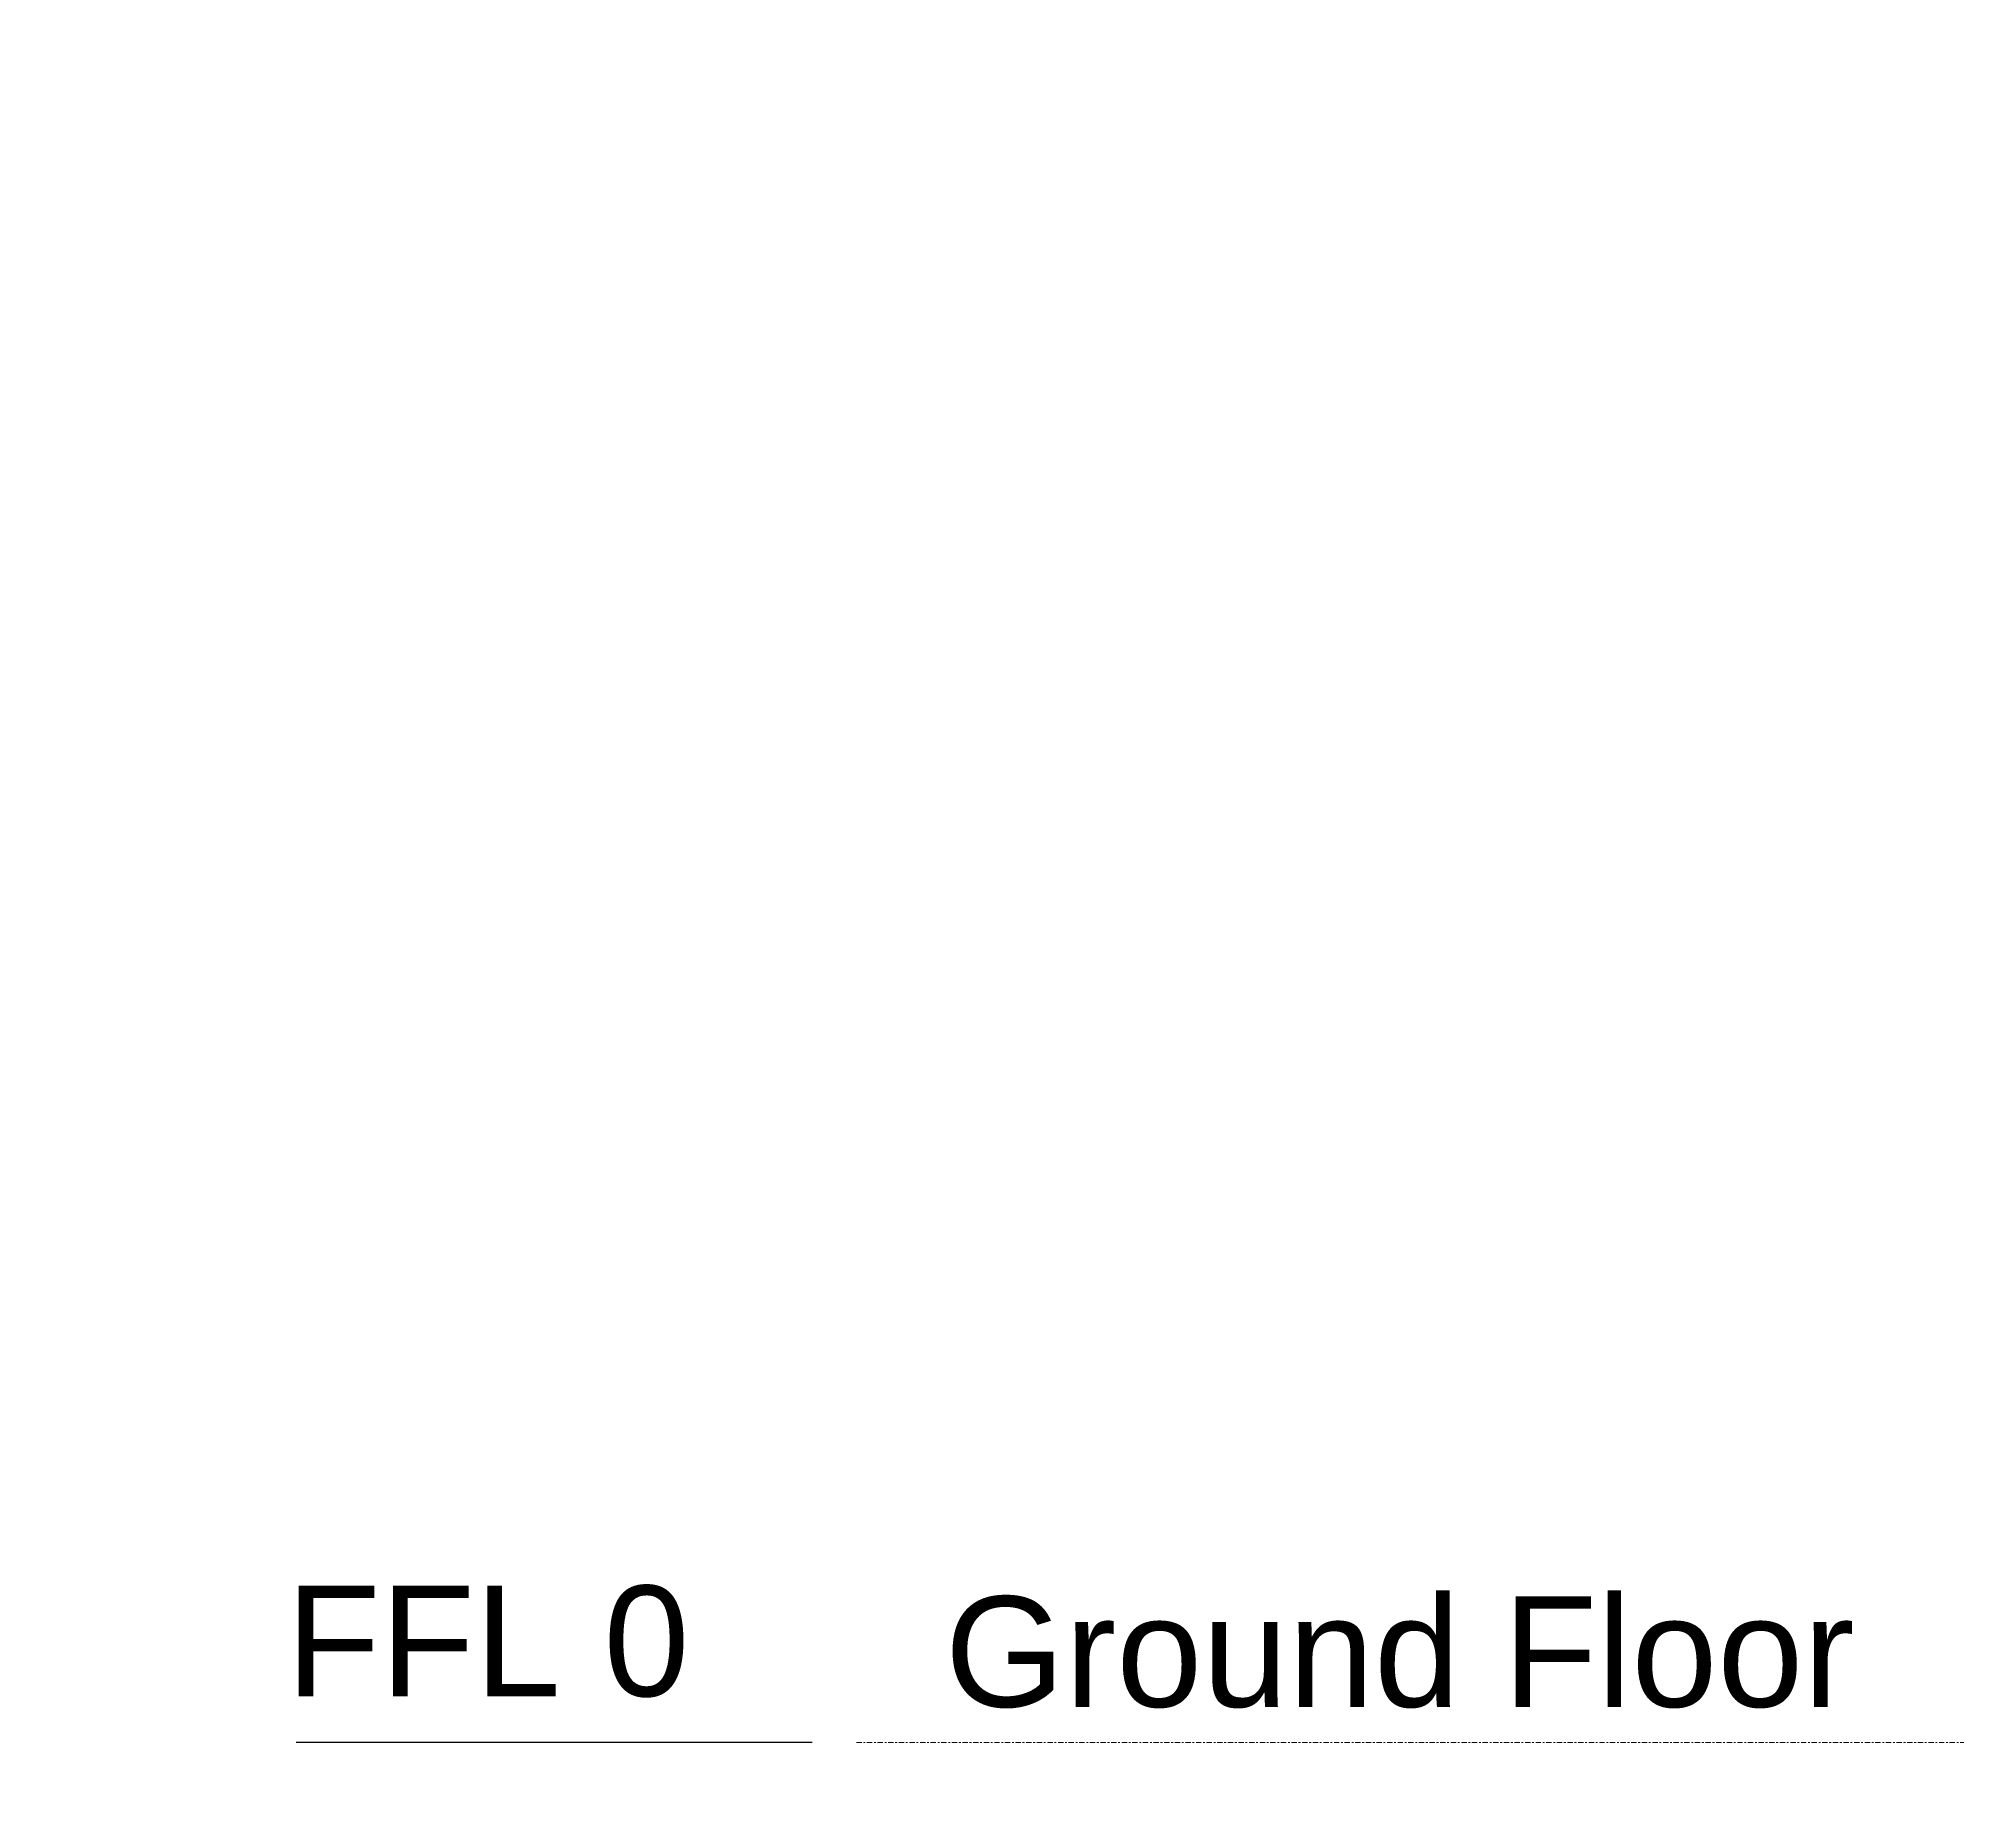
# Model space of a CAD drawing. Header units: millimetres. Extents: x 59 to 37899, y 0 to 14704.
# Drawn here: x 59 to 4398, y 1464 to 5462 of the extents above; entities that cross this region are included whole.
import ezdxf

# ---------------------------------------------------------------- set-up
doc = ezdxf.new("R2010")
doc.units = ezdxf.units.MM
doc.linetypes.add('AEC_Centre', pattern=[24, 12, -4, 4, -4])
doc.layers.add('A-Z051-M-Levels', color=6, linetype='Continuous', lineweight=5)
doc.styles.add('WF-2.5', font='arial.ttf', dxfattribs={"height": 2.5})
doc.dimstyles.new('WF-Levels', dxfattribs={"dimtxt": 2.5, "dimasz": 3.5, "dimexe": 3, "dimexo": 3, "dimgap": 1, "dimtad": 1, "dimtih": 1, "dimtoh": 1, "dimdec": 0, "dimzin": 0, "dimdsep": 46, "dimtxsty": 'WF-2.5', "dimblk": 'ARCHTICK', "dimcen": 0, "dimadec": 0, "dimazin": 0, "dimtfac": 1, "dimtdec": 0, "dimtix": 1, "dimtofl": 0, "dimtmove": 0, "dimatfit": 3, "dimfxl": 1, "dimtolj": 1, "dimtzin": 0, "dimarcsym": 0})

# ---------------------------------------------------------------- blocks, each defined once
blk = doc.blocks.new('*D160')
at = {"layer": 'A-Z051-M-Levels', "color": 0, "lineweight": -2, "transparency": 16777216}
blk.add_line((1808.1, 10009.3), (58.5, 10009.3), dxfattribs=at)
at = {"layer": 'Defpoints', "color": 0, "transparency": 16777216}
for p in [(1608.1, 10009.3), (2108.1, 10009.3), (11968.3, 1609.3)]:
    blk.add_point(p, dxfattribs=at)
at = {"layer": 'A-Z051-M-Levels', "color": 0, "transparency": 16777216, "insert": (783.3, 10237), "char_height": 250, "attachment_point": 5, "style": 'WF-2.5'}
blk.add_mtext('\\A1;FFL 8400', dxfattribs=at)
blk = doc.blocks.new('_ArchTick')
at = {"color": 0, "linetype": 'ByBlock', "const_width": 0.15}
blk.add_lwpolyline([(-0.5, -0.5), (0.5, 0.5)], dxfattribs=at)
blk = doc.blocks.new('*D161')
at = {"layer": 'A-Z051-M-Levels', "color": 0, "lineweight": -2, "transparency": 16777216}
blk.add_line((1808.1, 5609.3), (58.5, 5609.3), dxfattribs=at)
at = {"layer": 'Defpoints', "color": 0, "transparency": 16777216}
for p in [(1608.1, 5609.3), (2108.1, 5609.3), (11968.3, 1609.3)]:
    blk.add_point(p, dxfattribs=at)
at = {"layer": 'A-Z051-M-Levels', "color": 0, "transparency": 16777216, "insert": (783.3, 5837), "char_height": 250, "attachment_point": 5, "style": 'WF-2.5'}
blk.add_mtext('\\A1;FFL 4000', dxfattribs=at)
blk = doc.blocks.new('*D162')
at = {"layer": 'A-Z051-M-Levels', "color": 0, "lineweight": -2, "transparency": 16777216}
blk.add_line((1808.1, 1609.3), (641.3, 1609.3), dxfattribs=at)
at = {"layer": 'Defpoints', "color": 0, "transparency": 16777216}
for p in [(1608.1, 1609.3), (2108.1, 1609.3), (11968.3, 1609.3)]:
    blk.add_point(p, dxfattribs=at)
at = {"layer": 'A-Z051-M-Levels', "color": 0, "transparency": 16777216, "insert": (1074.7, 1837), "char_height": 250, "attachment_point": 5, "style": 'WF-2.5'}
blk.add_mtext('\\A1;FFL 0', dxfattribs=at)

msp = doc.modelspace()

# ---------------------------------------------------------------- linework, layer by layer
at = {"layer": 'A-Z051-M-Levels', "linetype": 'AEC_Centre'}
msp.add_line((1908.1, 1609.3), (37898.9, 1609.3), dxfattribs=at)

# ---------------------------------------------------------------- texts
at = {"layer": 'A-Z051-M-Levels', "insert": (2108.1, 1939.6), "char_height": 250, "width": 3539.296, "attachment_point": 1, "line_spacing_factor": 0.968573, "style": 'WF-2.5'}
msp.add_mtext('Ground Floor', dxfattribs=at)

# ---------------------------------------------------------------- dimensions: what is measured, and where the dimension line sits
at = {"layer": 'A-Z051-M-Levels'}
for feature_location, origin, picture, middle in [((2108.1, 10009.3), (11968.3, 1609.3), '*D160', (783.3, 10237)), ((2108.1, 5609.3), (11968.3, 1609.3), '*D161', (783.3, 5837)), ((2108.069621, 1609.3121999), (11968.2510879, 1609.3121999), '*D162', (1074.6623904, 1836.9554469))]:
    dim = msp.add_ordinate_dim(feature_location=feature_location, offset=(-500, 0), dtype=0, origin=origin, text='FFL <>', dimstyle='WF-Levels', dxfattribs=at)
    dim.commit()
    dim.dimension.update_dxf_attribs({"geometry": picture, "text_midpoint": middle})

doc.saveas('drawing.dxf')
